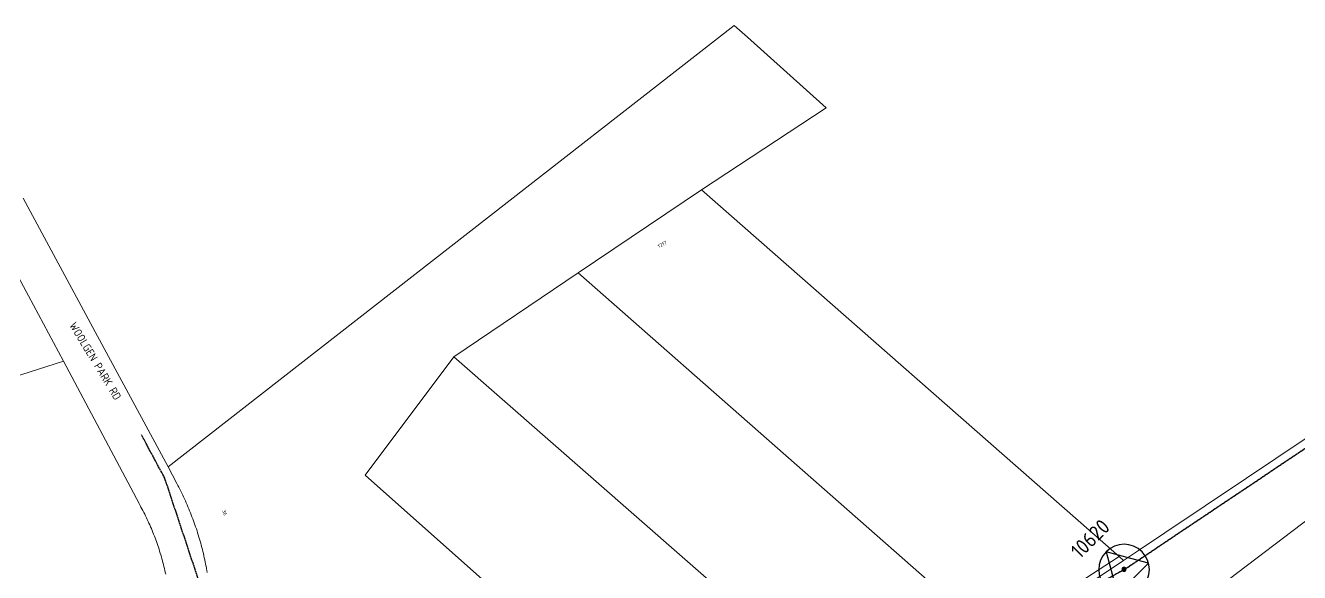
# Model space of a CAD drawing. Extents: x 294483 to 298733, y 6233899 to 6239242.
# Drawn here: x 296250 to 296887, y 6237753 to 6238026 of the extents above; entities that cross this region are included whole.
import ezdxf
from ezdxf.enums import TextEntityAlignment as Align

# ---------------------------------------------------------------- set-up
doc = ezdxf.new("R2010")
doc.units = 0
doc.linetypes.add('Cable Exist OH', pattern=[1, 1, 0])
doc.layers.add('Cadastre Land Parcels_SP_EXT', color=9, linetype='Continuous', lineweight=5)
doc.layers.add('Cadastre Roads_SP_EXT', color=94, linetype='Continuous', lineweight=15)
doc.layers.add('Mains_HV_EXT', color=1, linetype='Continuous', lineweight=25, true_color=0xff0000)
doc.layers.add('Sub_SP_TR_HV_LV_EXT', color=7, linetype='Continuous')
doc.layers.add('SupportsOH_SP_TR_HV_LV_SL_EXT', color=7, linetype='Continuous')
doc.styles.add('POLE_LABEL', font='arial.ttf')
doc.styles.get("Standard").update_dxf_attribs({"font": 'isocp.shx'})

# ---------------------------------------------------------------- blocks, each defined once
blk = doc.blocks.new('SUB_POLE_EXT')
blk.add_wipeout([(0, 4.22), (0.42, 4.2), (0.83, 4.14), (1.21, 4.05), (1.62, 3.9), (1.99, 3.72), (2.35, 3.51), (2.68, 3.26), (2.99, 2.99), (3.28, 2.66), (3.52, 2.34), (3.76, 1.92), (3.9, 1.62), (4.04, 1.23), (4.18, 0.63), (4.22, 0), (4.18, -0.61), (4.06, -1.15), (3.9, -1.62), (3.58, -2.24), (3.22, -2.73), (2.97, -3.01), (2.68, -3.26), (2.36, -3.5), (2, -3.72), (1.64, -3.89), (1.25, -4.03), (0.82, -4.14), (0.42, -4.2), (0, -4.22), (-0.41, -4.2), (-0.8, -4.15), (-1.21, -4.05), (-1.62, -3.9), (-1.99, -3.73), (-2.35, -3.51), (-2.68, -3.26), (-2.96, -3.02), (-3.23, -2.72), (-3.51, -2.35), (-3.71, -2.01), (-3.91, -1.6), (-4.05, -1.21), (-4.16, -0.76), (-4.22, -0.14), (-4.21, 0.39), (-4.14, 0.83), (-4.03, 1.27), (-3.9, 1.63), (-3.71, 2.02), (-3.5, 2.37), (-3.28, 2.67), (-2.99, 2.99), (-2.68, 3.27), (-2.33, 3.52), (-1.98, 3.73), (-1.63, 3.9), (-1.2, 4.05), (-0.78, 4.15), (-0.4, 4.21)])
blk.add_line((2.16, 0.48), (2.16, 0.48, 0))
blk.add_lwpolyline([(-4.22, 0, 1), (4.22, 0, 1)], format="xyb", close=True)
blk.add_lwpolyline([(2.14, 0.52), (0, 4.22), (-3.66, -2.11), (3.66, -2.11)], close=True)
for tag, height, flags, p in [('ASSET_NUM', 2.5, 8, (2, 2)), ('STREET_CODE', 0.2, 9, (1.5, 0)), ('SECONDARY_VOLTAGE', 0.2, 9, (1.5, -1.6)), ('STATE', 0.2, 9, (1.5, -1.8)), ('SUBSTATION_TYPE', 0.2, 9, (1.5, -2)), ('CONSTRUCTED_VOLTAGE', 0.2, 9, (1.5, -0.2)), ('NO_PHASES', 0.2, 9, (1.5, -0.4)), ('OPERATING_VOLTAGE', 0.2, 9, (1.5, -0.6)), ('OPERATED_BY', 0.2, 9, (1.5, -0.8)), ('MAINTAINED_BY', 0.2, 9, (1.5, -1)), ('ORIENTATION', 0.2, 9, (1.5, -1.2)), ('OWNED_BY', 0.2, 9, (1.5, -1.4)), ('USAGE', 0.2, 9, (1.5, -2.2)), ('STREETNAME', 0.2, 9, (1.5, -2.8)), ('SUBURB', 0.2, 9, (1.5, -3)), ('Z', 0.2, 1, (1.5, -3.4)), ('LEGEND', 0.2, 9, (1.5, -2.4)), ('LOCATION', 0.2, 9, (1.5, -2.6)), ('NOTES', 0.2, 9, (1.5, -3.2))]:
    blk.add_attdef(tag, text='', height=height, dxfattribs=dict(flags=flags)).set_placement(p, align=Align.MIDDLE_LEFT)
blk = doc.blocks.new('POLE_EXT')
blk.add_hatch(color=256).paths.add_polyline_path([(-1, 0, 1), (1, 0, 1)])
blk.add_lwpolyline([(-1, 0, 1), (1, 0, 1)], format="xyb", close=True)
for tag, height, flags, p in [('pNumber', 2.5, 8, (-17.84, 2.07)), ('OWNED_BY', 0.2, 9, (1.35, -0.4)), ('PARENT', 0.2, 9, (1.35, -0.6)), ('SPECIAL_USE', 0.2, 9, (1.35, -0.8)), ('STATE', 0.2, 9, (1.35, -1)), ('USAGE', 0.2, 9, (1.35, -1.2)), ('cLV', 0.2, 9, (1.35, -1.4)), ('hDepth', 0.2, 9, (1.35, -1.6)), ('hDia', 0.2, 9, (1.35, -1.8)), ('cHV', 0.2, 9, (1.35, -2)), ('LBRACKET', 0.2, 9, (1.35, -2.2)), ('LExisting', 0.2, 9, (1.35, -2.4)), ('LANTNUMBER', 0.2, 9, (1.35, -2.6)), ('LOther', 0.2, 9, (1.35, -2.8)), ('LRemove', 0.2, 9, (1.35, -3)), ('LEGEND', 0.2, 9, (1.35, -3.2)), ('cLinedev', 0.2, 9, (1.35, -3.4)), ('LOCATION', 0.2, 9, (1.35, -3.6)), ('pExisting', 0.2, 9, (1.35, -3.8)), ('PFNUMBER', 0.2, 9, (1.35, -4)), ('NEWPFNUMBER', 0.2, 9, (1.35, -4.2)), ('pFooting', 0.2, 9, (1.35, -4.4)), ('pNew', 0.2, 9, (1.35, -4.6)), ('pRelocate', 0.2, 9, (1.35, -5)), ('pRemove', 0.2, 9, (1.35, -5.2)), ('pReplace', 0.2, 9, (1.35, -5.4)), ('pStay', 0.2, 9, (1.35, -5.6)), ('pType', 0.2, 9, (1.35, -5.8)), ('cspan', 0.2, 9, (1.35, -6)), ('STREETNAME', 0.2, 9, (1.35, -6.2)), ('SUBURB', 0.2, 9, (1.35, -6.4)), ('NOTES', 0.2, 9, (1.35, -6.6)), ('MAINTAINED_BY', 0.2, 9, (1.36, -6.81)), ('OPERATED_BY', 0.2, 9, (1.36, -7.01))]:
    blk.add_attdef(tag, text='', height=height, dxfattribs=dict(flags=flags)).set_placement(p, align=Align.MIDDLE_LEFT)
at = {"style": 'POLE_LABEL'}
for tag, height, flags, p in [('STRUCTURE_PLANT_NUMBER', 0.2, 9, (1.35, 0.03)), ('ASSET_NUM', 2.5, 8, (2, 2)), ('STREET_CODE', 0.2, 9, (1.35, -0.2))]:
    blk.add_attdef(tag, text='', height=height, dxfattribs=dict(at, flags=flags)).set_placement(p, align=Align.MIDDLE_LEFT)
at = {"flags": 1}
blk.add_attdef('Z', (1.35, -7.33), '', height=0.2, dxfattribs=at)

msp = doc.modelspace()

# ---------------------------------------------------------------- linework, layer by layer
at = {"layer": 'Cadastre Land Parcels_SP_EXT', "linetype": 'Continuous'}
for points in [[(296616.40938, 6237626.49378), (296419.84492, 6237801.44678), (296419.84492, 6237801.44678), (296464.07492, 6237860.68413), (296526.28493, 6237902.56625), (296587.96256, 6237944.10722), (296650.29218, 6237985.13764), (296610.85202, 6238020.47431), (296604.23396, 6238026.36759), (296321.35829, 6237805.56944), (296325.68959, 6237797.28375), (296326.19229, 6237796.33373), (296326.68846, 6237795.38062), (296327.1772, 6237794.42327), (296327.65941, 6237793.46292), (296328.1342, 6237792.49939), (296328.60165, 6237791.5317), (296329.06169, 6237790.55987), (296329.51519, 6237789.58591), (296329.96047, 6237788.60781), (296330.39922, 6237787.62661), (296330.83055, 6237786.6432), (296331.25534, 6237785.65573), (296331.67192, 6237784.66508), (296332.08108, 6237783.67134), (296332.4837, 6237782.67442), (296332.87801, 6237781.67529), (296333.26588, 6237780.67306), (296333.64545, 6237779.66766), (296334.01759, 6237778.65917), (296334.38329, 6237777.64856), (296334.74059, 6237776.63573), (296335.09066, 6237775.61973), (296335.43321, 6237774.60064), (296335.76755, 6237773.57942), (296336.09535, 6237772.556), (296336.41485, 6237771.53046), (296336.72702, 6237770.50174), (296337.03177, 6237769.4709), (296337.32909, 6237768.43785), (296337.61812, 6237767.40365), (296337.89981, 6237766.36636), (296338.17329, 6237765.32686), (296338.44005, 6237764.28622), (296338.69869, 6237763.24248), (296338.94902, 6237762.1975), (296339.19194, 6237761.15138), (296339.42752, 6237760.10216), (296339.6556, 6237759.05277), (296339.87546, 6237758.0002), (296340.08701, 6237756.94639), (296340.29115, 6237755.89152), (296340.48796, 6237754.83542), (296340.67637, 6237753.7772), (296340.85666, 6237752.71782)], [(296320.12287, 6237751.89076), (296319.91299, 6237752.86596), (296319.69481, 6237753.84), (296319.46921, 6237754.81184), (296319.23539, 6237755.78155), (296318.99416, 6237756.74915), (296318.7447, 6237757.71551), (296318.48783, 6237758.67983), (296318.22266, 6237759.64186), (296317.95095, 6237760.60186), (296317.67102, 6237761.55859), (296317.38279, 6237762.51426), (296317.08803, 6237763.46773), (296316.78505, 6237764.4181), (296316.47376, 6237765.36626), (296316.15594, 6237766.31124), (296315.82991, 6237767.2541), (296315.49645, 6237768.19485), (296315.15557, 6237769.13241), (296314.80737, 6237770.06785), (296314.45174, 6237770.99914), (296314.08869, 6237771.92928), (296313.71823, 6237772.85527), (296313.33963, 6237773.77809), (296312.95433, 6237774.69878), (296312.56098, 6237775.6154), (296312.16092, 6237776.52982), (296311.75353, 6237777.44009), (296311.33881, 6237778.34718), (296310.91667, 6237779.25117), (296310.48711, 6237780.15208), (296310.05101, 6237781.04883), (296309.60749, 6237781.9424), (296309.15664, 6237782.83289), (296308.69846, 6237783.71913), (296308.23365, 6237784.60236), (296307.76152, 6237785.48039), (296307.28196, 6237786.3563), (296306.79586, 6237787.22708), (296269.0963, 6237858.39119), (296172.56712, 6237827.68015)]]:
    msp.add_lwpolyline(points, dxfattribs=at)
for points in [[(296526.28493, 6237902.56625), (296464.07492, 6237860.68413), (296625.30164, 6237719.43621), (296631.38105, 6237726.30054), (296683.19581, 6237692.27605), (296729.35968, 6237719.53806), (296733.8422, 6237719.97054), (296526.28493, 6237902.56625)], [(296634.97795, 6237648.8664), (296597.58499, 6237687.78292), (296625.30164, 6237719.43621), (296464.07492, 6237860.68413), (296419.84492, 6237801.44678), (296616.40938, 6237626.49378), (296634.97795, 6237648.8664)]]:
    msp.add_lwpolyline(points, close=True, dxfattribs=at)
at = {"layer": 'Cadastre Roads_SP_EXT', "linetype": 'Continuous'}
for points in [[(296340.85661, 6237752.71782), (296340.67638, 6237753.77722), (296340.48794, 6237754.83548), (296340.29119, 6237755.89153), (296340.08703, 6237756.94643), (296339.87545, 6237758.00018), (296339.65557, 6237759.0527), (296339.42747, 6237760.10212), (296339.19196, 6237761.15137), (296338.94903, 6237762.19753), (296338.69868, 6237763.24245), (296338.44012, 6237764.28622), (296338.17326, 6237765.32691), (296337.89987, 6237766.36635), (296337.61818, 6237767.40368), (296337.32906, 6237768.43783), (296337.03174, 6237769.47083), (296336.72699, 6237770.50171), (296336.41492, 6237771.53047), (296336.09534, 6237772.55597), (296335.76755, 6237773.57943), (296335.43323, 6237774.60069), (296335.0906, 6237775.61974), (296334.74064, 6237776.63569), (296334.38327, 6237777.64856), (296334.0176, 6237778.65922), (296333.64539, 6237779.66767), (296333.26585, 6237780.67303), (296332.87801, 6237781.6753), (296332.48364, 6237782.67439), (296332.08105, 6237783.67128), (296331.67184, 6237784.66507), (296331.2553, 6237785.65577), (296330.83055, 6237786.64321), (296330.39918, 6237787.62658), (296329.96048, 6237788.60783), (296329.51515, 6237789.58591), (296329.0617, 6237790.55992), (296328.60163, 6237791.53173), (296328.13423, 6237792.49938), (296327.65941, 6237793.46288), (296327.17717, 6237794.4233), (296326.6884, 6237795.38062), (296326.19229, 6237796.3337), (296325.68957, 6237797.2837), (296321.35835, 6237805.56943), (296284.93479, 6237873.11564), (296248.83319, 6237940.04398)], [(296228.95115, 6237933.12195), (296269.09627, 6237858.39119), (296306.79585, 6237787.22709), (296307.28188, 6237786.3563), (296307.76147, 6237785.4804), (296308.23364, 6237784.60237), (296308.6984, 6237783.71914), (296309.15661, 6237782.83282), (296309.6075, 6237781.94243), (296310.05098, 6237781.04877), (296310.48712, 6237780.15203), (296310.91664, 6237779.25122), (296311.33883, 6237778.34724), (296311.75351, 6237777.44007), (296312.16095, 6237776.52982), (296312.56098, 6237775.61541), (296312.95438, 6237774.6988), (296313.33957, 6237773.77812), (296313.71822, 6237772.85524), (296314.08867, 6237771.92926), (296314.45169, 6237770.99914), (296314.80739, 6237770.06787), (296315.15558, 6237769.13244), (296315.49644, 6237768.19481), (296315.82988, 6237767.25409), (296316.15599, 6237766.31125), (296316.47372, 6237765.3662), (296316.785, 6237764.41806), (296317.08797, 6237763.46772), (296317.38282, 6237762.51428), (296317.67097, 6237761.55864), (296317.95098, 6237760.60184), (296318.2227, 6237759.64187), (296318.48779, 6237758.67978), (296318.74468, 6237757.71557), (296318.99423, 6237756.74915), (296319.23539, 6237755.78159), (296319.46922, 6237754.8119), (296319.69485, 6237753.84001), (296319.91296, 6237752.86591), (296320.12286, 6237751.89075)]]:
    msp.add_lwpolyline(points, dxfattribs=at)
at = {"layer": 'Mains_HV_EXT', "linetype": 'Cable Exist OH'}
for p, q in [((296319.66398, 6237799.9102), (296308.04999, 6237821.57572)), ((296338.44572, 6237743.33641), (296319.66398, 6237799.9102))]:
    msp.add_line(p, q, dxfattribs=at)

# ---------------------------------------------------------------- block references
at = {"layer": 'Sub_SP_TR_HV_LV_EXT'}
ref = msp.add_blockref('SUB_POLE_EXT', (296799.15634, 6237754.2106), dxfattribs=dict(at, xscale=3, yscale=3, zscale=3, rotation=44.99999999999999))
ref.add_attrib('ASSET_NUM', '10620', dxfattribs={"height": 7.5, "rotation": 45}).set_placement((296794.26373, 6237773.21496), align=Align.BOTTOM_RIGHT)

# ---------------------------------------------------------------- texts
at = {"layer": 'Cadastre Land Parcels_SP_EXT'}
for s, rotation, p in [('1217', 28.16629206, (296566.65252, 6237914.96375)), ('36', 292.03622694, (296348.18847, 6237783.72244))]:
    msp.add_text(s, height=1.8, rotation=rotation, dxfattribs=at).set_placement(p)
at = {"layer": 'Cadastre Roads_SP_EXT'}
msp.add_text('WOOLGEN PARK RD', height=4, rotation=301.26373161, dxfattribs=at).set_placement((296271.74258, 6237876.42734))

# ---------------------------------------------------------------- next in the draw order: linework, layer by layer
at = {"layer": 'Cadastre Land Parcels_SP_EXT', "linetype": 'Continuous'}
for points in [[(296796.62558, 6237760.81386), (296587.96256, 6237944.10722), (296526.28493, 6237902.56625), (296733.8422, 6237719.97054), (296796.62558, 6237760.81386)], [(296798.87886, 6237758.83415), (296796.62558, 6237760.81386), (296733.8422, 6237719.97054), (296736.84631, 6237717.32762), (296798.87886, 6237758.83415)]]:
    msp.add_lwpolyline(points, close=True, dxfattribs=at)
msp.add_lwpolyline([(296929.28201, 6237808.39184), (296782.75754, 6237697.04804), (296776.52541, 6237692.4324), (296711.69969, 6237635.78796), (296704.96724, 6237628.77629), (296798.13731, 6237548.45465), (296804.66633, 6237556.02785), (296804.66633, 6237556.02785), (296767.92084, 6237602.23163), (296739.03157, 6237628.45662), (296739.17281, 6237633.22402), (296749.4353, 6237648.83248), (296766.66113, 6237662.55937), (296872.09706, 6237733.59028), (296895.0911, 6237734.72526)], dxfattribs=at)
at = {"layer": 'Cadastre Roads_SP_EXT', "linetype": 'Continuous'}
msp.add_lwpolyline([(296704.96725, 6237628.7763), (296704.96725, 6237628.77629), (296711.69977, 6237635.78794), (296776.52537, 6237692.43237), (296782.75755, 6237697.04802), (296929.28195, 6237808.39177), (297062.74911, 6237900.37695), (297118.26667, 6237937.68736), (297113.30662, 6237949.86375), (297107.09069, 6237965.1176), (297049.01033, 6237926.24832), (296983.21866, 6237882.23806), (296918.97685, 6237839.23829), (296860.3043, 6237799.96413), (296798.87882, 6237758.83414), (296736.84633, 6237717.32761), (296681.77702, 6237680.09897), (296668.73011, 6237671.76213)], dxfattribs=at)
at = {"layer": 'Mains_HV_EXT', "linetype": 'Cable Exist OH'}
for q in [(297006.92745, 6237893.47917), (296735.7538, 6237718.38915)]:
    msp.add_line((296799.15635, 6237754.21058), q, dxfattribs=at)

# ---------------------------------------------------------------- next in the draw order: block references
at = {"layer": 'SupportsOH_SP_TR_HV_LV_SL_EXT', "zscale": 2}
msp.add_blockref('POLE_EXT', (296799.13073, 6237754.33248), dxfattribs=at)

doc.saveas('drawing.dxf')
